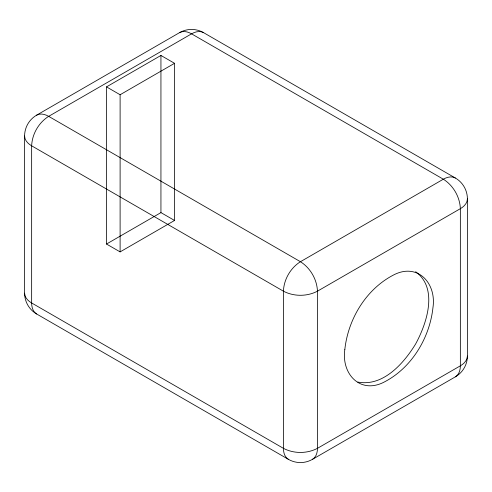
<?xml version="1.0" encoding="UTF-8"?>
<svg xmlns="http://www.w3.org/2000/svg" width="492" height="492" viewBox="0 0 492 492"><rect width="100%" height="100%" fill="white"/><g stroke="black" fill="none" stroke-linecap="round" stroke-linejoin="round"><path stroke-width="0.74" d="M467.4 198.854C467.369 203.227 463.925 206.646 460.352 208.676L317.451 291.184C307.063 296.658 293.81 296.658 283.429 291.184L31.648 145.816C28.075 143.787 24.631 140.361 24.6 135.995A24.059 24.059 0 0 1 36.629 115.159L179.531 32.657A24.059 24.059 0 0 1 203.59 32.657L455.371 178.018A24.059 24.059 0 0 1 467.4 198.854L467.4 356.005C467.369 360.378 463.925 363.797 460.352 365.827L317.451 448.335C307.063 453.808 293.81 453.808 283.429 448.335L31.648 302.967C28.075 300.938 24.631 297.519 24.6 293.146L24.6 135.995M203.59 32.657C199.795 30.492 195.103 31.771 191.56 33.843L48.659 116.352C38.727 122.606 32.097 134.082 31.648 145.816L31.648 302.967C31.617 307.076 32.859 311.768 36.629 313.982L288.41 459.344A24.059 24.059 0 0 0 312.469 459.344C316.239 457.136 317.481 452.437 317.451 448.335L317.451 291.184C317.002 279.45 310.372 267.968 300.44 261.713L48.659 116.352C45.116 114.273 40.43 113 36.629 115.159M312.469 459.344L455.371 376.841C459.141 374.627 460.383 369.935 460.352 365.827L460.352 208.676C459.903 196.948 453.273 185.466 443.341 179.211L191.56 33.843C188.122 31.839 183.664 30.572 179.9 32.454M106.5 86.881L160.939 55.455L174.549 63.308L174.549 220.465L120.11 251.892L106.5 244.038L106.5 86.881L120.11 94.741L120.11 251.892M120.11 94.741L174.549 63.308M106.5 244.038L160.939 212.605L160.939 55.455M357.807 382.063C383.17 386.933 403.834 363.317 415.642 343.945C426.638 323.767 438.655 288.46 415.642 271.713M455.371 178.018C451.57 175.859 446.884 177.132 443.341 179.211L300.44 261.713C290.501 267.968 283.878 279.45 283.429 291.184L283.429 448.335C283.398 452.437 284.64 457.136 288.41 459.344M160.939 212.605L174.549 220.465M36.629 313.982A24.059 24.059 0 0 1 24.6 293.146M467.4 356.005A24.059 24.059 0 0 1 455.371 376.841M344.849 349.351C341.104 373.988 360.519 395.014 384.928 381.669C412.007 367.333 429.682 337.746 432.954 307.66C436.699 283.023 417.284 261.99 392.874 275.342C365.796 289.677 348.121 319.265 344.849 349.351"/></g></svg>
